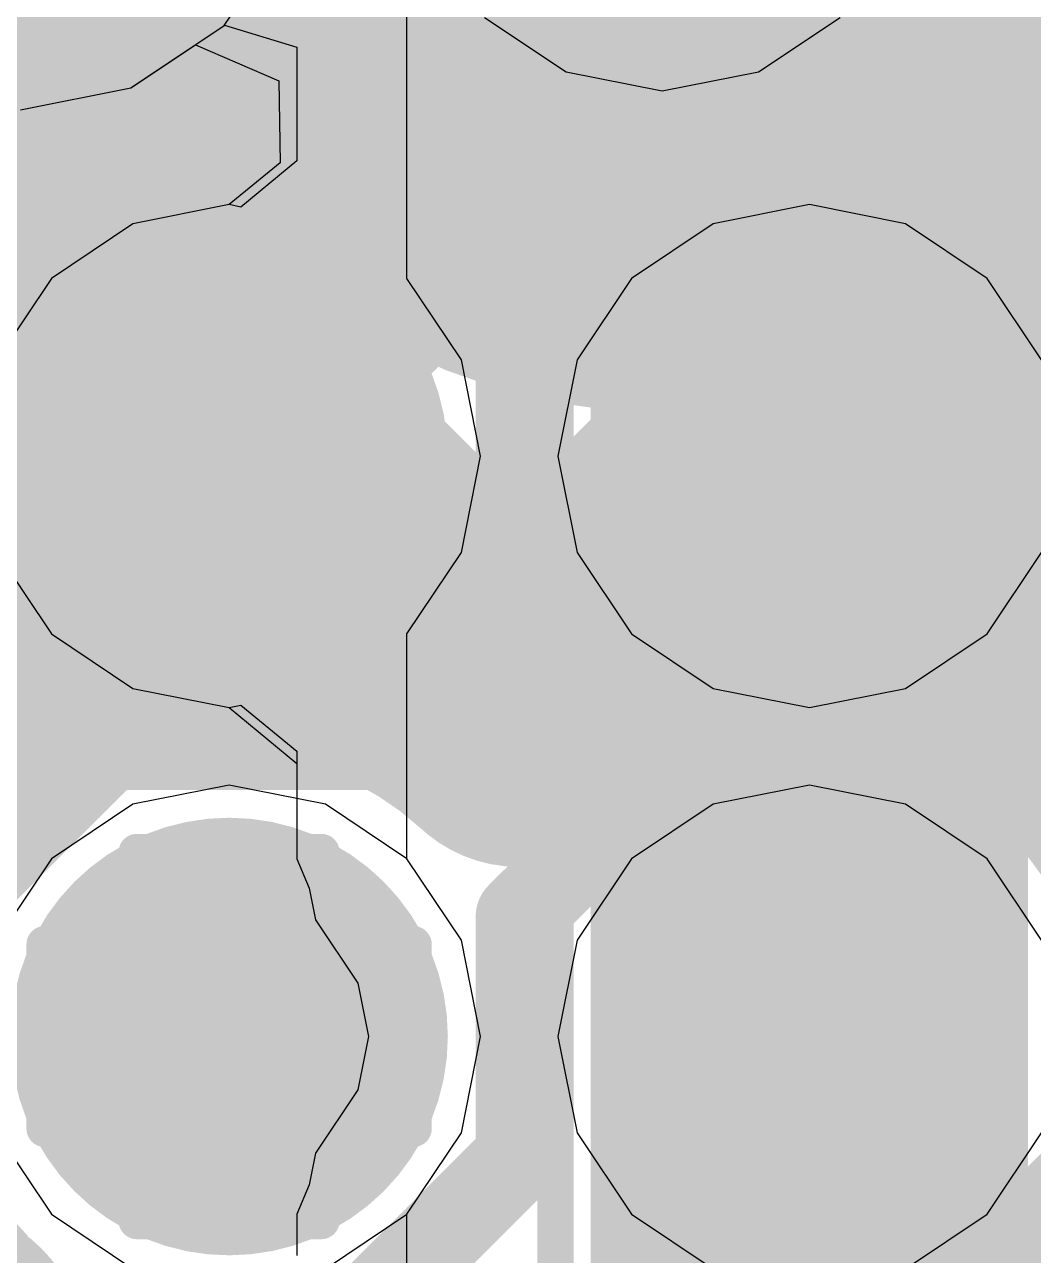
# Model space of a CAD drawing. Header units: millimetres. Extents: x 13 to 259, y -2 to 326.
# Drawn here: x 114.721 to 116.112, y 105.298 to 106.995 of the extents above; entities that cross this region are included whole.
import ezdxf

# ---------------------------------------------------------------- set-up
doc = ezdxf.new("R2010")
doc.units = ezdxf.units.MM
for name, color, linetype in [('BottomLayer', 5, 'Continuous'), ('BottomPaste', 16, 'Continuous'), ('BottomSolder', 6, 'Continuous'), ('ConnectLayer', 7, 'Continuous'), ('DrillDrawing', 1, 'Continuous'), ('Mechanical14', 56, 'Continuous'), ('Mechanical16', 56, 'Continuous'), ('MidLayer1', 16, 'Continuous'), ('MidLayer2', 76, 'Continuous'), ('MidLayer3', 90, 'Continuous'), ('MidLayer4', 156, 'Continuous'), ('MidLayer5', 130, 'Continuous'), ('MidLayer6', 216, 'Continuous'), ('MultiLayer', 9, 'Continuous'), ('TopLayer', 1, 'Continuous'), ('TopOverlay', 2, 'Continuous'), ('TopPaste', 8, 'Continuous'), ('TopSolder', 216, 'Continuous')]:
    doc.layers.add(name, color=color, linetype=linetype)

# ---------------------------------------------------------------- blocks, each defined once
blk = doc.blocks.new('CAPC0603X33N_B_6')
at = {"layer": 'BottomLayer'}
for points in [[(-0.575, -0.2), (-0.125, -0.2), (-0.575, 0.2), (-0.125, 0.2)], [(0.125, -0.2), (0.575, -0.2), (0.125, 0.2), (0.575, 0.2)]]:
    blk.add_solid(points, dxfattribs=at)
at = {"layer": 'BottomPaste'}
for points in [[(-0.575, -0.2), (-0.125, -0.2), (-0.575, 0.2), (-0.125, 0.2)], [(0.125, -0.2), (0.575, -0.2), (0.125, 0.2), (0.575, 0.2)]]:
    blk.add_solid(points, dxfattribs=at)
at = {"layer": 'BottomSolder'}
for points in [[(-0.6766, -0.3016), (-0.0234, -0.3016), (-0.6766, 0.3016), (-0.0234, 0.3016)], [(0.0234, -0.3016), (0.6766, -0.3016), (0.0234, 0.3016), (0.6766, 0.3016)]]:
    blk.add_solid(points, dxfattribs=at)
at = {"layer": 'Mechanical14', "const_width": 0.1}
for points in [[(-0.65, -0.25), (-0.65, 0.25)], [(0.65, 0.25), (-0.65, 0.25)], [(0.65, -0.25), (0.65, 0.25)], [(0.65, -0.25), (-0.65, -0.25)]]:
    blk.add_lwpolyline(points, dxfattribs=at)
at = {"layer": 'Mechanical14', "const_width": 0.05}
for points in [[(-0.675, 0.25, 1), (-0.625, 0.25, 1)], [(-0.675, 0.25, 1), (-0.625, 0.25, 1)], [(0.625, 0.25, 1), (0.675, 0.25, 1)], [(0.625, 0.25, 1), (0.675, 0.25, 1)], [(-0.675, -0.25, 1), (-0.625, -0.25, 1)], [(-0.675, -0.25, 1), (-0.625, -0.25, 1)], [(0.625, -0.25, 1), (0.675, -0.25, 1)], [(0.625, -0.25, 1), (0.675, -0.25, 1)]]:
    blk.add_lwpolyline(points, format="xyb", close=True, dxfattribs=at)
at = {"layer": 'Mechanical16', "const_width": 0.05}
for points in [[(-0.75, -0.35), (-0.75, 0.35)], [(0.75, 0.35), (-0.75, 0.35)], [(0.75, -0.35), (0.75, 0.35)], [(0, -0.3), (0, 0.3)], [(0.3, 0), (-0.3, 0)], [(0.75, -0.35), (-0.75, -0.35)]]:
    blk.add_lwpolyline(points, dxfattribs=at)
at = {"layer": 'Mechanical16', "const_width": 0.025}
for points in [[(-0.7625, 0.35, 1), (-0.7375, 0.35, 1)], [(-0.7625, 0.35, 1), (-0.7375, 0.35, 1)], [(0.7375, 0.35, 1), (0.7625, 0.35, 1)], [(0.7375, 0.35, 1), (0.7625, 0.35, 1)], [(-0.0125, 0.3, 1), (0.0125, 0.3, 1)], [(-0.3125, 0, 1), (-0.2875, 0, 1)], [(0.2875, 0, 1), (0.3125, 0, 1)], [(-0.0125, -0.3, 1), (0.0125, -0.3, 1)], [(-0.7625, -0.35, 1), (-0.7375, -0.35, 1)], [(-0.7625, -0.35, 1), (-0.7375, -0.35, 1)], [(0.7375, -0.35, 1), (0.7625, -0.35, 1)], [(0.7375, -0.35, 1), (0.7625, -0.35, 1)]]:
    blk.add_lwpolyline(points, format="xyb", close=True, dxfattribs=at)
blk = doc.blocks.new('CAPC1005X55N_B_7')
at = {"layer": 'BottomLayer'}
blk.add_solid([(0.14, -0.31), (0.76, -0.31), (0.14, 0.31), (0.76, 0.31)], dxfattribs=at)
at = {"layer": 'BottomPaste'}
blk.add_solid([(0.14, -0.31), (0.76, -0.31), (0.14, 0.31), (0.76, 0.31)], dxfattribs=at)
at = {"layer": 'BottomSolder'}
blk.add_solid([(0.0384, -0.4116), (0.8616, -0.4116), (0.0384, 0.4116), (0.8616, 0.4116)], dxfattribs=at)
at = {"layer": 'Mechanical16', "const_width": 0.05}
for points in [[(0.91, 0.46), (-0.91, 0.46)], [(0.91, -0.46), (0.91, 0.46)], [(0.91, -0.46), (-0.91, -0.46)]]:
    blk.add_lwpolyline(points, dxfattribs=at)
at = {"layer": 'Mechanical16', "const_width": 0.025}
for points in [[(0.8975, 0.46, 1), (0.9225, 0.46, 1)], [(0.8975, 0.46, 1), (0.9225, 0.46, 1)], [(0.8975, -0.46, 1), (0.9225, -0.46, 1)], [(0.8975, -0.46, 1), (0.9225, -0.46, 1)]]:
    blk.add_lwpolyline(points, format="xyb", close=True, dxfattribs=at)
blk = doc.blocks.new('RESC1005X40N_B_26')
at = {"layer": 'BottomLayer'}
for points in [[(-0.76, 0.31), (-0.76, -0.31), (-0.18, 0.31), (-0.18, -0.31)], [(0.18, 0.31), (0.18, -0.31), (0.76, 0.31), (0.76, -0.31)]]:
    blk.add_solid(points, dxfattribs=at)
at = {"layer": 'BottomPaste'}
for points in [[(-0.76, 0.31), (-0.76, -0.31), (-0.18, 0.31), (-0.18, -0.31)], [(0.18, 0.31), (0.18, -0.31), (0.76, 0.31), (0.76, -0.31)]]:
    blk.add_solid(points, dxfattribs=at)
at = {"layer": 'BottomSolder'}
for points in [[(-0.8616, 0.4116), (-0.8616, -0.4116), (-0.0784, 0.4116), (-0.0784, -0.4116)], [(0.0784, 0.4116), (0.0784, -0.4116), (0.8616, 0.4116), (0.8616, -0.4116)]]:
    blk.add_solid(points, dxfattribs=at)
at = {"layer": 'Mechanical14', "const_width": 0.1}
for points in [[(0.5, 0.25), (-0.5, 0.25)], [(-0.5, 0.25), (-0.5, -0.25)], [(0.5, 0.25), (0.5, -0.25)], [(0.5, -0.25), (-0.5, -0.25)]]:
    blk.add_lwpolyline(points, dxfattribs=at)
at = {"layer": 'Mechanical14', "const_width": 0.05}
for points in [[(-0.525, 0.25, 1), (-0.475, 0.25, 1)], [(-0.525, 0.25, 1), (-0.475, 0.25, 1)], [(0.475, 0.25, 1), (0.525, 0.25, 1)], [(0.475, 0.25, 1), (0.525, 0.25, 1)], [(-0.525, -0.25, 1), (-0.475, -0.25, 1)], [(-0.525, -0.25, 1), (-0.475, -0.25, 1)], [(0.475, -0.25, 1), (0.525, -0.25, 1)], [(0.475, -0.25, 1), (0.525, -0.25, 1)]]:
    blk.add_lwpolyline(points, format="xyb", close=True, dxfattribs=at)
at = {"layer": 'Mechanical16', "const_width": 0.05}
for points in [[(0, 0.5), (0, -0.5)], [(0.91, 0.46), (-0.91, 0.46)], [(-0.91, 0.46), (-0.91, -0.46)], [(0.91, 0.46), (0.91, -0.46)], [(0.5, 0), (-0.5, 0)], [(0.91, -0.46), (-0.91, -0.46)]]:
    blk.add_lwpolyline(points, dxfattribs=at)
at = {"layer": 'Mechanical16'}
for points, const_width in [([(-0.0125, 0.5, 1), (0.0125, 0.5, 1)], 0.025), ([(-0.9225, 0.46, 1), (-0.8975, 0.46, 1)], 0.025), ([(-0.9225, 0.46, 1), (-0.8975, 0.46, 1)], 0.025), ([(0.8975, 0.46, 1), (0.9225, 0.46, 1)], 0.025), ([(0.8975, 0.46, 1), (0.9225, 0.46, 1)], 0.025), ([(0.35, 0, 1), (-0.35, 0, 1)], 0.05), ([(-0.5125, 0, 1), (-0.4875, 0, 1)], 0.025), ([(-0.3625, 0, 1), (-0.3375, 0, 1)], 0.025), ([(0.3375, 0, 1), (0.3625, 0, 1)], 0.025), ([(0.4875, 0, 1), (0.5125, 0, 1)], 0.025), ([(-0.9225, -0.46, 1), (-0.8975, -0.46, 1)], 0.025), ([(-0.9225, -0.46, 1), (-0.8975, -0.46, 1)], 0.025), ([(0.8975, -0.46, 1), (0.9225, -0.46, 1)], 0.025), ([(0.8975, -0.46, 1), (0.9225, -0.46, 1)], 0.025), ([(-0.0125, -0.5, 1), (0.0125, -0.5, 1)], 0.025)]:
    blk.add_lwpolyline(points, format="xyb", close=True, dxfattribs=dict(at, const_width=const_width))
blk = doc.blocks.new('BGA144C80P12X12_1000X1000X170_150')
at = {"layer": 'Mechanical14', "const_width": 0.1}
blk.add_lwpolyline([(-5, -5), (-5, 5)], dxfattribs=at)
at = {"layer": 'TopLayer', "const_width": 0.2}
for points in [[(-4.5, 2, 1), (-4.3, 2, 1)], [(-3.7, 2, 1), (-3.5, 2, 1)], [(-4.5, 1.2, 1), (-4.3, 1.2, 1)], [(-3.7, 1.2, 1), (-3.5, 1.2, 1)]]:
    blk.add_lwpolyline(points, format="xyb", close=True, dxfattribs=at)
at = {"layer": 'TopOverlay', "const_width": 0.2}
blk.add_lwpolyline([(-5, -5), (-5, 5)], dxfattribs=at)
at = {"layer": 'TopPaste', "const_width": 0.2}
for points in [[(-4.5, 2, 1), (-4.3, 2, 1)], [(-3.7, 2, 1), (-3.5, 2, 1)], [(-4.5, 1.2, 1), (-4.3, 1.2, 1)], [(-3.7, 1.2, 1), (-3.5, 1.2, 1)]]:
    blk.add_lwpolyline(points, format="xyb", close=True, dxfattribs=at)
at = {"layer": 'TopSolder', "const_width": 0.3016}
for points in [[(-4.5508, 2, 1), (-4.2492, 2, 1)], [(-3.7508, 2, 1), (-3.4492, 2, 1)], [(-4.5508, 1.2, 1), (-4.2492, 1.2, 1)], [(-3.7508, 1.2, 1), (-3.4492, 1.2, 1)]]:
    blk.add_lwpolyline(points, format="xyb", close=True, dxfattribs=at)

msp = doc.modelspace()

# ---------------------------------------------------------------- linework, layer by layer
at = {"layer": 'BottomLayer', "const_width": 0.25}
for points in [[(114.8778, 106.4, 1), (115.1278, 106.4, 1)], [(115.6778, 106.4, 1), (115.9278, 106.4, 1)], [(114.8778, 105.6, 1), (115.1278, 105.6, 1)], [(115.6778, 105.6, 1), (115.9278, 105.6, 1)]]:
    msp.add_lwpolyline(points, format="xyb", close=True, dxfattribs=at)
at = {"layer": 'ConnectLayer'}
for p, q in [((115.248, 106.6451), (115.248, 107.6383)), ((114.9962, 106.9938), (115.0824, 107.1228)), ((115.3549, 107.0049), (115.4674, 106.9297)), ((115.7327, 106.9297), (115.8452, 107.0049)), ((114.8672, 106.9076), (114.9962, 106.9938)), ((114.8672, 106.9076), (114.9962, 106.9938)), ((114.9962, 106.9938), (114.9964, 106.9942)), ((114.9964, 106.9942), (115.0964, 106.9638)), ((114.8672, 106.9076), (114.9563, 106.9672)), ((114.9563, 106.9672), (115.0715, 106.9175)), ((115.0964, 106.9638), (115.0964, 106.8069)), ((115.4674, 106.9297), (115.6, 106.9034)), ((115.6, 106.9034), (115.7327, 106.9297)), ((114.715, 106.8774), (114.8672, 106.9076)), ((114.715, 106.8774), (114.8672, 106.9076)), ((114.715, 106.8774), (114.8672, 106.9076)), ((115.0715, 106.9175), (115.0733, 106.8045)), ((115.0733, 106.8045), (115.0028, 106.7467)), ((115.0964, 106.8069), (115.0191, 106.7434)), ((115.0028, 106.7467), (114.8702, 106.7203)), ((115.0028, 106.7467), (114.8702, 106.7203)), ((115.0191, 106.7434), (115.0028, 106.7467)), ((115.8028, 106.7467), (115.6702, 106.7203)), ((115.9355, 106.7203), (115.8028, 106.7467)), ((114.8702, 106.7203), (114.7577, 106.6451)), ((114.8702, 106.7203), (114.7577, 106.6451)), ((115.6702, 106.7203), (115.5577, 106.6451)), ((116.048, 106.6451), (115.9355, 106.7203)), ((114.7577, 106.6451), (114.6826, 106.5327)), ((114.7577, 106.6451), (114.6826, 106.5327)), ((115.3231, 106.5327), (115.248, 106.6451)), ((115.5577, 106.6451), (115.4826, 106.5327)), ((116.1231, 106.5327), (116.048, 106.6451)), ((115.3495, 106.4), (115.3231, 106.5327)), ((115.4826, 106.5327), (115.4562, 106.4)), ((115.3231, 106.2673), (115.3495, 106.4)), ((115.4562, 106.4), (115.4826, 106.2673)), ((114.6826, 106.2673), (114.7577, 106.1549)), ((114.6826, 106.2673), (114.7577, 106.1549)), ((115.248, 106.1549), (115.3231, 106.2673)), ((115.4826, 106.2673), (115.5577, 106.1549)), ((116.048, 106.1549), (116.1231, 106.2673)), ((114.7577, 106.1549), (114.8702, 106.0797)), ((114.7577, 106.1549), (114.8702, 106.0797)), ((115.248, 105.8451), (115.248, 106.1549)), ((115.5577, 106.1549), (115.6702, 106.0797)), ((115.9355, 106.0797), (116.048, 106.1549)), ((114.8702, 106.0797), (115.0028, 106.0534)), ((114.8702, 106.0797), (115.0028, 106.0534)), ((115.6702, 106.0797), (115.8028, 106.0534)), ((115.8028, 106.0534), (115.9355, 106.0797)), ((115.0028, 106.0534), (115.0191, 106.0566)), ((115.0028, 106.0534), (115.0964, 105.9765)), ((115.0191, 106.0566), (115.0964, 105.9932)), ((115.0964, 105.9932), (115.0964, 105.8451)), ((115.0964, 105.9765), (115.0964, 105.8451)), ((115.0028, 105.9467), (114.8702, 105.9203)), ((115.1355, 105.9203), (115.0028, 105.9467)), ((115.8028, 105.9467), (115.6702, 105.9203)), ((115.9355, 105.9203), (115.8028, 105.9467)), ((114.8702, 105.9203), (114.7577, 105.8451)), ((115.248, 105.8451), (115.1355, 105.9203)), ((115.6702, 105.9203), (115.5577, 105.8451)), ((116.048, 105.8451), (115.9355, 105.9203)), ((114.7577, 105.8451), (114.6826, 105.7327)), ((115.0964, 105.8451), (115.1133, 105.8043)), ((115.0964, 105.8451), (115.1133, 105.8043)), ((115.3231, 105.7327), (115.248, 105.8451)), ((115.3231, 105.7327), (115.248, 105.8451)), ((115.5577, 105.8451), (115.4826, 105.7327)), ((116.1231, 105.7327), (116.048, 105.8451)), ((115.1133, 105.8043), (115.122, 105.761)), ((115.1133, 105.8043), (115.122, 105.761)), ((115.122, 105.761), (115.1804, 105.6735)), ((115.122, 105.761), (115.1804, 105.6735)), ((115.3495, 105.6), (115.3231, 105.7327)), ((115.3495, 105.6), (115.3231, 105.7327)), ((115.4826, 105.7327), (115.4562, 105.6)), ((115.1804, 105.6735), (115.195, 105.6)), ((115.1804, 105.6735), (115.195, 105.6)), ((115.195, 105.6), (115.1804, 105.5265)), ((115.195, 105.6), (115.1804, 105.5265)), ((115.3231, 105.4674), (115.3495, 105.6)), ((115.3231, 105.4674), (115.3495, 105.6)), ((115.4562, 105.6), (115.4826, 105.4674)), ((115.1804, 105.5265), (115.122, 105.4391)), ((115.1804, 105.5265), (115.122, 105.4391)), ((114.6826, 105.4674), (114.7577, 105.3549)), ((115.248, 105.3549), (115.3231, 105.4674)), ((115.248, 105.3549), (115.3231, 105.4674)), ((115.4826, 105.4674), (115.5577, 105.3549)), ((116.048, 105.3549), (116.1231, 105.4674)), ((115.122, 105.4391), (115.1133, 105.3957)), ((115.122, 105.4391), (115.1133, 105.3957)), ((115.1133, 105.3957), (115.0964, 105.3549)), ((115.1133, 105.3957), (115.0964, 105.3549)), ((114.7577, 105.3549), (114.8702, 105.2797)), ((115.0964, 105.3549), (115.0964, 105.2982)), ((115.0964, 105.3549), (115.0964, 105.2982)), ((115.1355, 105.2797), (115.248, 105.3549)), ((115.248, 105.1467), (115.248, 105.3549)), ((115.5577, 105.3549), (115.6702, 105.2797)), ((115.9355, 105.2797), (116.048, 105.3549))]:
    msp.add_line(p, q, dxfattribs=at)
at = {"layer": 'ConnectLayer', "const_width": 0.4}
for points in [[(116.2097, 106.0273), (125.2491, 115.0668)], [(115.3841, 106.0503), (118.5908, 109.257)], [(115.3841, 106.0503), (118.5908, 109.257)], [(116.2097, 106.0273), (119.4029, 109.2206)], [(116.1431, 107.0194), (118.6789, 104.4836)], [(116.1431, 107.0194), (118.6789, 104.4836)], [(114.5571, 106.0718), (115.256, 106.7707)], [(114.5571, 106.0718), (115.256, 106.7707)], [(114.7771, 106.6883), (115.4181, 106.0473)], [(114.7771, 106.6883), (115.4181, 106.0473)], [(115.6517, 106.6623), (117.0449, 105.269)], [(115.6517, 106.6623), (117.0449, 105.269)], [(115.0028, 106.4), (115.0028, 106.5657)], [(115.0028, 106.4), (115.0028, 106.5657)], [(115.8528, 106.45), (121.725, 106.45)], [(115.8028, 106.4), (121.7344, 106.4)], [(116.2683, 105.2374), (116.3752, 105.3443)], [(116.2683, 105.2374), (116.3752, 105.3443)]]:
    msp.add_lwpolyline(points, dxfattribs=at)
for points in [[(116.19, 107.25, -0.701733), (115.1465, 106.8726)], [(116.19, 107.25, -0.701733), (115.1465, 106.8726)], [(115.1465, 106.8726, -0.465277), (114.245, 106.9184)], [(115.1465, 106.8726, -0.465277), (114.245, 106.9184)], [(115.1032, 106.8307, -0.071191), (114.963, 106.7397)], [(115.0028, 106.5657, -0.183048), (115.1032, 106.8307)], [(115.0028, 106.5657, -0.183048), (115.1032, 106.8307)], [(114.963, 106.7397, -0.112962), (115.0028, 106.5657)], [(114.963, 106.7397, -0.112962), (115.0028, 106.5657)], [(113.9214, 106.1185, -0.320962), (114.6028, 106.0337)], [(113.9214, 106.1185, -0.320962), (114.6028, 106.0337)], [(114.6028, 106.0337, -0.390739), (115.4028, 106.0337)], [(114.6028, 106.0337, -0.390739), (115.4028, 106.0337)], [(115.4028, 106.0337, -0.653666), (116.3928, 105.6)], [(115.4028, 106.0337, -0.653666), (116.3928, 105.6)], [(116.2028, 105.2337, -0.062), (116.3214, 105.3185)], [(116.2028, 105.2337, -0.062), (116.3214, 105.3185)], [(116.3214, 105.3185, -0.062), (116.2365, 105.2)], [(116.3214, 105.3185, -0.062), (116.2365, 105.2)], [(114.4843, 105.0815, -0.061998), (114.5691, 105.2)], [(114.4843, 105.0815, -0.061998), (114.5691, 105.2)], [(114.6028, 105.1663, -0.061998), (114.4843, 105.0815)], [(114.6028, 105.1663, -0.061998), (114.4843, 105.0815)]]:
    msp.add_lwpolyline(points, format="xyb", dxfattribs=at)
at = {"layer": 'ConnectLayer', "const_width": 0.2}
for points in [[(116.0431, 107.0194, 1), (116.2431, 107.0194, 1)], [(116.0431, 107.0194, 1), (116.2431, 107.0194, 1)], [(115.0465, 106.8726, 1), (115.2465, 106.8726, 1)], [(115.0465, 106.8726, 1), (115.2465, 106.8726, 1)], [(115.0465, 106.8726, 1), (115.2465, 106.8726, 1)], [(115.0465, 106.8726, 1), (115.2465, 106.8726, 1)], [(115.0032, 106.8307, 1), (115.2032, 106.8307, 1)], [(115.0032, 106.8307, 1), (115.2032, 106.8307, 1)], [(115.0032, 106.8307, 1), (115.2032, 106.8307, 1)], [(115.156, 106.7707, 1), (115.356, 106.7707, 1)], [(115.156, 106.7707, 1), (115.356, 106.7707, 1)], [(114.863, 106.7397, 1), (115.063, 106.7397, 1)], [(114.863, 106.7397, 1), (115.063, 106.7397, 1)], [(114.863, 106.7397, 1), (115.063, 106.7397, 1)], [(114.6771, 106.6883, 1), (114.8771, 106.6883, 1)], [(114.6771, 106.6883, 1), (114.8771, 106.6883, 1)], [(115.5517, 106.6623, 1), (115.7517, 106.6623, 1)], [(115.5517, 106.6623, 1), (115.7517, 106.6623, 1)], [(114.9028, 106.5657, 1), (115.1028, 106.5657, 1)], [(114.9028, 106.5657, 1), (115.1028, 106.5657, 1)], [(114.9028, 106.5657, 1), (115.1028, 106.5657, 1)], [(114.9028, 106.5657, 1), (115.1028, 106.5657, 1)], [(114.9028, 106.5657, 1), (115.1028, 106.5657, 1)], [(114.9028, 106.5657, 1), (115.1028, 106.5657, 1)], [(115.7528, 106.45, 1), (115.9528, 106.45, 1)], [(114.9028, 106.4, 1), (115.1028, 106.4, 1)], [(114.9028, 106.4, 1), (115.1028, 106.4, 1)], [(115.7028, 106.4, 1), (115.9028, 106.4, 1)], [(114.4571, 106.0718, 1), (114.6571, 106.0718, 1)], [(114.4571, 106.0718, 1), (114.6571, 106.0718, 1)], [(115.2841, 106.0503, 1), (115.4841, 106.0503, 1)], [(115.2841, 106.0503, 1), (115.4841, 106.0503, 1)], [(115.3181, 106.0473, 1), (115.5181, 106.0473, 1)], [(115.3181, 106.0473, 1), (115.5181, 106.0473, 1)], [(114.5028, 106.0337, 1), (114.7028, 106.0337, 1)], [(114.5028, 106.0337, 1), (114.7028, 106.0337, 1)], [(114.5028, 106.0337, 1), (114.7028, 106.0337, 1)], [(114.5028, 106.0337, 1), (114.7028, 106.0337, 1)], [(115.3028, 106.0337, 1), (115.5028, 106.0337, 1)], [(115.3028, 106.0337, 1), (115.5028, 106.0337, 1)], [(115.3028, 106.0337, 1), (115.5028, 106.0337, 1)], [(115.3028, 106.0337, 1), (115.5028, 106.0337, 1)], [(116.1097, 106.0273, 1), (116.3097, 106.0273, 1)], [(116.1097, 106.0273, 1), (116.3097, 106.0273, 1)], [(116.1028, 105.2337, 1), (116.3028, 105.2337, 1)], [(116.1028, 105.2337, 1), (116.3028, 105.2337, 1)], [(116.1683, 105.2374, 1), (116.3683, 105.2374, 1)], [(116.1683, 105.2374, 1), (116.3683, 105.2374, 1)], [(114.4691, 105.2, 1), (114.6691, 105.2, 1)], [(114.4691, 105.2, 1), (114.6691, 105.2, 1)], [(116.1365, 105.2, 1), (116.3365, 105.2, 1)], [(116.1365, 105.2, 1), (116.3365, 105.2, 1)], [(114.5028, 105.1663, 1), (114.7028, 105.1663, 1)], [(114.5028, 105.1663, 1), (114.7028, 105.1663, 1)]]:
    msp.add_lwpolyline(points, format="xyb", close=True, dxfattribs=at)
at = {"layer": 'DrillDrawing', "const_width": 0.0508}
for points in [[(115.473, 106.996), (115.473, 107.123)], [(115.727, 106.996), (115.727, 107.123)], [(115.473, 106.996), (115.727, 106.996)], [(114.8758, 106.527), (114.8758, 106.654)], [(114.8758, 106.654), (115.1298, 106.654)], [(115.1298, 106.527), (115.1298, 106.654)], [(115.6758, 106.527), (115.6758, 106.654)], [(115.6758, 106.654), (115.9298, 106.654)], [(115.9298, 106.527), (115.9298, 106.654)], [(114.7488, 106.273), (114.7488, 106.527)], [(114.7488, 106.527), (114.8758, 106.527)], [(115.1298, 106.527), (115.2568, 106.527)], [(115.2568, 106.273), (115.2568, 106.527)], [(115.5488, 106.273), (115.5488, 106.527)], [(115.5488, 106.527), (115.6758, 106.527)], [(115.9298, 106.527), (116.0568, 106.527)], [(116.0568, 106.273), (116.0568, 106.527)], [(114.7488, 106.273), (114.8758, 106.273)], [(114.8758, 106.146), (114.8758, 106.273)], [(115.1298, 106.273), (115.2568, 106.273)], [(115.1298, 106.146), (115.1298, 106.273)], [(115.5488, 106.273), (115.6758, 106.273)], [(115.6758, 106.146), (115.6758, 106.273)], [(115.9298, 106.273), (116.0568, 106.273)], [(115.9298, 106.146), (115.9298, 106.273)], [(114.8758, 106.146), (115.1298, 106.146)], [(115.6758, 106.146), (115.9298, 106.146)], [(114.8758, 105.727), (114.8758, 105.854)], [(114.8758, 105.854), (115.1298, 105.854)], [(115.1298, 105.727), (115.1298, 105.854)], [(115.6758, 105.727), (115.6758, 105.854)], [(115.6758, 105.854), (115.9298, 105.854)], [(115.9298, 105.727), (115.9298, 105.854)], [(114.7488, 105.473), (114.7488, 105.727)], [(114.7488, 105.727), (114.8758, 105.727)], [(115.1298, 105.727), (115.2568, 105.727)], [(115.2568, 105.473), (115.2568, 105.727)], [(115.5488, 105.473), (115.5488, 105.727)], [(115.5488, 105.727), (115.6758, 105.727)], [(115.9298, 105.727), (116.0568, 105.727)], [(116.0568, 105.473), (116.0568, 105.727)], [(114.7488, 105.473), (114.8758, 105.473)], [(114.8758, 105.346), (114.8758, 105.473)], [(115.1298, 105.473), (115.2568, 105.473)], [(115.1298, 105.346), (115.1298, 105.473)], [(115.5488, 105.473), (115.6758, 105.473)], [(115.6758, 105.346), (115.6758, 105.473)], [(115.9298, 105.473), (116.0568, 105.473)], [(115.9298, 105.346), (115.9298, 105.473)], [(114.8758, 105.346), (115.1298, 105.346)], [(115.6758, 105.346), (115.9298, 105.346)]]:
    msp.add_lwpolyline(points, dxfattribs=at)
at = {"layer": 'DrillDrawing', "const_width": 0.0254}
for points in [[(115.4603, 106.996, 1), (115.4857, 106.996, 1)], [(115.4603, 106.996, 1), (115.4857, 106.996, 1)], [(115.7143, 106.996, 1), (115.7397, 106.996, 1)], [(115.7143, 106.996, 1), (115.7397, 106.996, 1)], [(114.8631, 106.654, 1), (114.8885, 106.654, 1)], [(114.8631, 106.654, 1), (114.8885, 106.654, 1)], [(115.1171, 106.654, 1), (115.1425, 106.654, 1)], [(115.1171, 106.654, 1), (115.1425, 106.654, 1)], [(115.6631, 106.654, 1), (115.6885, 106.654, 1)], [(115.6631, 106.654, 1), (115.6885, 106.654, 1)], [(115.9171, 106.654, 1), (115.9425, 106.654, 1)], [(115.9171, 106.654, 1), (115.9425, 106.654, 1)], [(114.7361, 106.527, 1), (114.7615, 106.527, 1)], [(114.7361, 106.527, 1), (114.7615, 106.527, 1)], [(114.8631, 106.527, 1), (114.8885, 106.527, 1)], [(114.8631, 106.527, 1), (114.8885, 106.527, 1)], [(115.1171, 106.527, 1), (115.1425, 106.527, 1)], [(115.1171, 106.527, 1), (115.1425, 106.527, 1)], [(115.2441, 106.527, 1), (115.2695, 106.527, 1)], [(115.2441, 106.527, 1), (115.2695, 106.527, 1)], [(115.5361, 106.527, 1), (115.5615, 106.527, 1)], [(115.5361, 106.527, 1), (115.5615, 106.527, 1)], [(115.6631, 106.527, 1), (115.6885, 106.527, 1)], [(115.6631, 106.527, 1), (115.6885, 106.527, 1)], [(115.9171, 106.527, 1), (115.9425, 106.527, 1)], [(115.9171, 106.527, 1), (115.9425, 106.527, 1)], [(116.0441, 106.527, 1), (116.0695, 106.527, 1)], [(116.0441, 106.527, 1), (116.0695, 106.527, 1)], [(114.7361, 106.273, 1), (114.7615, 106.273, 1)], [(114.7361, 106.273, 1), (114.7615, 106.273, 1)], [(114.8631, 106.273, 1), (114.8885, 106.273, 1)], [(114.8631, 106.273, 1), (114.8885, 106.273, 1)], [(115.1171, 106.273, 1), (115.1425, 106.273, 1)], [(115.1171, 106.273, 1), (115.1425, 106.273, 1)], [(115.2441, 106.273, 1), (115.2695, 106.273, 1)], [(115.2441, 106.273, 1), (115.2695, 106.273, 1)], [(115.5361, 106.273, 1), (115.5615, 106.273, 1)], [(115.5361, 106.273, 1), (115.5615, 106.273, 1)], [(115.6631, 106.273, 1), (115.6885, 106.273, 1)], [(115.6631, 106.273, 1), (115.6885, 106.273, 1)], [(115.9171, 106.273, 1), (115.9425, 106.273, 1)], [(115.9171, 106.273, 1), (115.9425, 106.273, 1)], [(116.0441, 106.273, 1), (116.0695, 106.273, 1)], [(116.0441, 106.273, 1), (116.0695, 106.273, 1)], [(114.8631, 106.146, 1), (114.8885, 106.146, 1)], [(114.8631, 106.146, 1), (114.8885, 106.146, 1)], [(115.1171, 106.146, 1), (115.1425, 106.146, 1)], [(115.1171, 106.146, 1), (115.1425, 106.146, 1)], [(115.6631, 106.146, 1), (115.6885, 106.146, 1)], [(115.6631, 106.146, 1), (115.6885, 106.146, 1)], [(115.9171, 106.146, 1), (115.9425, 106.146, 1)], [(115.9171, 106.146, 1), (115.9425, 106.146, 1)], [(114.8631, 105.854, 1), (114.8885, 105.854, 1)], [(114.8631, 105.854, 1), (114.8885, 105.854, 1)], [(115.1171, 105.854, 1), (115.1425, 105.854, 1)], [(115.1171, 105.854, 1), (115.1425, 105.854, 1)], [(115.6631, 105.854, 1), (115.6885, 105.854, 1)], [(115.6631, 105.854, 1), (115.6885, 105.854, 1)], [(115.9171, 105.854, 1), (115.9425, 105.854, 1)], [(115.9171, 105.854, 1), (115.9425, 105.854, 1)], [(114.7361, 105.727, 1), (114.7615, 105.727, 1)], [(114.7361, 105.727, 1), (114.7615, 105.727, 1)], [(114.8631, 105.727, 1), (114.8885, 105.727, 1)], [(114.8631, 105.727, 1), (114.8885, 105.727, 1)], [(115.1171, 105.727, 1), (115.1425, 105.727, 1)], [(115.1171, 105.727, 1), (115.1425, 105.727, 1)], [(115.2441, 105.727, 1), (115.2695, 105.727, 1)], [(115.2441, 105.727, 1), (115.2695, 105.727, 1)], [(115.5361, 105.727, 1), (115.5615, 105.727, 1)], [(115.5361, 105.727, 1), (115.5615, 105.727, 1)], [(115.6631, 105.727, 1), (115.6885, 105.727, 1)], [(115.6631, 105.727, 1), (115.6885, 105.727, 1)], [(115.9171, 105.727, 1), (115.9425, 105.727, 1)], [(115.9171, 105.727, 1), (115.9425, 105.727, 1)], [(116.0441, 105.727, 1), (116.0695, 105.727, 1)], [(116.0441, 105.727, 1), (116.0695, 105.727, 1)], [(114.7361, 105.473, 1), (114.7615, 105.473, 1)], [(114.7361, 105.473, 1), (114.7615, 105.473, 1)], [(114.8631, 105.473, 1), (114.8885, 105.473, 1)], [(114.8631, 105.473, 1), (114.8885, 105.473, 1)], [(115.1171, 105.473, 1), (115.1425, 105.473, 1)], [(115.1171, 105.473, 1), (115.1425, 105.473, 1)], [(115.2441, 105.473, 1), (115.2695, 105.473, 1)], [(115.2441, 105.473, 1), (115.2695, 105.473, 1)], [(115.5361, 105.473, 1), (115.5615, 105.473, 1)], [(115.5361, 105.473, 1), (115.5615, 105.473, 1)], [(115.6631, 105.473, 1), (115.6885, 105.473, 1)], [(115.6631, 105.473, 1), (115.6885, 105.473, 1)], [(115.9171, 105.473, 1), (115.9425, 105.473, 1)], [(115.9171, 105.473, 1), (115.9425, 105.473, 1)], [(116.0441, 105.473, 1), (116.0695, 105.473, 1)], [(116.0441, 105.473, 1), (116.0695, 105.473, 1)], [(114.8631, 105.346, 1), (114.8885, 105.346, 1)], [(114.8631, 105.346, 1), (114.8885, 105.346, 1)], [(115.1171, 105.346, 1), (115.1425, 105.346, 1)], [(115.1171, 105.346, 1), (115.1425, 105.346, 1)], [(115.6631, 105.346, 1), (115.6885, 105.346, 1)], [(115.6631, 105.346, 1), (115.6885, 105.346, 1)], [(115.9171, 105.346, 1), (115.9425, 105.346, 1)], [(115.9171, 105.346, 1), (115.9425, 105.346, 1)]]:
    msp.add_lwpolyline(points, format="xyb", close=True, dxfattribs=at)
at = {"layer": 'MidLayer1', "const_width": 0.2}
for points in [[(114.9028, 106.4, 1), (115.1028, 106.4, 1)], [(115.7028, 106.4, 1), (115.9028, 106.4, 1)], [(114.9028, 105.6, 1), (115.1028, 105.6, 1)], [(115.7028, 105.6, 1), (115.9028, 105.6, 1)]]:
    msp.add_lwpolyline(points, format="xyb", close=True, dxfattribs=at)
at = {"layer": 'MidLayer2', "const_width": 0.12}
for points in [[(115.9685, 106), (117.0028, 107.0343)], [(114.6028, 105.7657), (114.8372, 106)], [(114.8372, 106), (115.9685, 106)], [(115.9685, 105.2), (116.2028, 105.4343)]]:
    msp.add_lwpolyline(points, dxfattribs=at)
at = {"layer": 'MidLayer2'}
for points, const_width in [([(114.9028, 106.4, 1), (115.1028, 106.4, 1)], 0.2), ([(115.7028, 106.4, 1), (115.9028, 106.4, 1)], 0.2), ([(114.8072, 106, 1), (114.8672, 106, 1)], 0.06), ([(114.8072, 106, 1), (114.8672, 106, 1)], 0.06), ([(115.9385, 106, 1), (115.9985, 106, 1)], 0.06), ([(115.9385, 106, 1), (115.9985, 106, 1)], 0.06), ([(114.9028, 105.6, 1), (115.1028, 105.6, 1)], 0.2), ([(115.7028, 105.6, 1), (115.9028, 105.6, 1)], 0.2)]:
    msp.add_lwpolyline(points, format="xyb", close=True, dxfattribs=dict(at, const_width=const_width))
at = {"layer": 'MidLayer3', "const_width": 0.12}
for points in [[(115.4028, 106.5657), (115.6872, 106.85)], [(115.6872, 106.85), (121.725, 106.85)], [(115.4028, 106.2343), (115.4028, 106.5657)], [(115.1685, 106), (115.4028, 106.2343)], [(114.6028, 105.7657), (114.8372, 106)], [(114.8372, 106), (115.1685, 106)], [(115.4028, 105.7657), (115.6372, 106)], [(115.6372, 106), (121.9, 106)], [(115.4028, 105.4343), (115.4028, 105.7657)], [(115.1685, 105.2), (115.4028, 105.4343)]]:
    msp.add_lwpolyline(points, dxfattribs=at)
at = {"layer": 'MidLayer3'}
for points, const_width in [([(115.6572, 106.85, 1), (115.7172, 106.85, 1)], 0.06), ([(115.6572, 106.85, 1), (115.7172, 106.85, 1)], 0.06), ([(115.3728, 106.5657, 1), (115.4328, 106.5657, 1)], 0.06), ([(115.3728, 106.5657, 1), (115.4328, 106.5657, 1)], 0.06), ([(114.9028, 106.4, 1), (115.1028, 106.4, 1)], 0.2), ([(115.7028, 106.4, 1), (115.9028, 106.4, 1)], 0.2), ([(115.3728, 106.2343, 1), (115.4328, 106.2343, 1)], 0.06), ([(115.3728, 106.2343, 1), (115.4328, 106.2343, 1)], 0.06), ([(114.8072, 106, 1), (114.8672, 106, 1)], 0.06), ([(114.8072, 106, 1), (114.8672, 106, 1)], 0.06), ([(115.1385, 106, 1), (115.1985, 106, 1)], 0.06), ([(115.1385, 106, 1), (115.1985, 106, 1)], 0.06), ([(115.6072, 106, 1), (115.6672, 106, 1)], 0.06), ([(115.6072, 106, 1), (115.6672, 106, 1)], 0.06), ([(115.3728, 105.7657, 1), (115.4328, 105.7657, 1)], 0.06), ([(115.3728, 105.7657, 1), (115.4328, 105.7657, 1)], 0.06), ([(114.9028, 105.6, 1), (115.1028, 105.6, 1)], 0.2), ([(115.7028, 105.6, 1), (115.9028, 105.6, 1)], 0.2), ([(115.3728, 105.4343, 1), (115.4328, 105.4343, 1)], 0.06), ([(115.3728, 105.4343, 1), (115.4328, 105.4343, 1)], 0.06)]:
    msp.add_lwpolyline(points, format="xyb", close=True, dxfattribs=dict(at, const_width=const_width))
at = {"layer": 'MidLayer4', "const_width": 0.2}
for points in [[(114.9028, 106.4, 1), (115.1028, 106.4, 1)], [(115.7028, 106.4, 1), (115.9028, 106.4, 1)], [(114.9028, 105.6, 1), (115.1028, 105.6, 1)], [(115.7028, 105.6, 1), (115.9028, 105.6, 1)]]:
    msp.add_lwpolyline(points, format="xyb", close=True, dxfattribs=at)
at = {"layer": 'MidLayer4', "const_width": 0.12}
msp.add_lwpolyline([(112.4372, 106), (119.1075, 106)], dxfattribs=at)
at = {"layer": 'MidLayer5', "const_width": 0.2}
for points in [[(114.9028, 106.4, 1), (115.1028, 106.4, 1)], [(115.7028, 106.4, 1), (115.9028, 106.4, 1)], [(114.9028, 105.6, 1), (115.1028, 105.6, 1)], [(115.7028, 105.6, 1), (115.9028, 105.6, 1)]]:
    msp.add_lwpolyline(points, format="xyb", close=True, dxfattribs=at)
at = {"layer": 'MidLayer6', "const_width": 0.2}
for points in [[(114.9028, 106.4, 1), (115.1028, 106.4, 1)], [(115.7028, 106.4, 1), (115.9028, 106.4, 1)], [(114.9028, 105.6, 1), (115.1028, 105.6, 1)], [(115.7028, 105.6, 1), (115.9028, 105.6, 1)]]:
    msp.add_lwpolyline(points, format="xyb", close=True, dxfattribs=at)
at = {"layer": 'MultiLayer', "const_width": 0.25}
for points in [[(114.8778, 106.4, 1), (115.1278, 106.4, 1)], [(115.6778, 106.4, 1), (115.9278, 106.4, 1)], [(114.8778, 105.6, 1), (115.1278, 105.6, 1)], [(115.6778, 105.6, 1), (115.9278, 105.6, 1)]]:
    msp.add_lwpolyline(points, format="xyb", close=True, dxfattribs=at)
at = {"layer": 'TopLayer'}
for points, const_width in [([(114.8778, 106.4, 1), (115.1278, 106.4, 1)], 0.25), ([(115.6778, 106.4, 1), (115.9278, 106.4, 1)], 0.25), ([(115.7028, 106.4, 1), (115.9028, 106.4, 1)], 0.2), ([(114.8778, 105.6, 1), (115.1278, 105.6, 1)], 0.25), ([(115.6778, 105.6, 1), (115.9278, 105.6, 1)], 0.25)]:
    msp.add_lwpolyline(points, format="xyb", close=True, dxfattribs=dict(at, const_width=const_width))
at = {"layer": 'TopLayer', "const_width": 0.4}
msp.add_lwpolyline([(115.8028, 106.4), (116.6028, 106.4)], dxfattribs=at)

# ---------------------------------------------------------------- block references
for name, p, rotation in [('CAPC1005X55N_B_7', (115.6, 107.7), 270), ('BGA144C80P12X12_1000X1000X170_150', (113.8028, 102), 270), ('RESC1005X40N_B_26', (114.245, 107.275), 180), ('CAPC0603X33N_B_6', (115.8028, 105.95), 270)]:
    msp.add_blockref(name, p, dxfattribs=dict(rotation=rotation))

doc.saveas('drawing.dxf')
